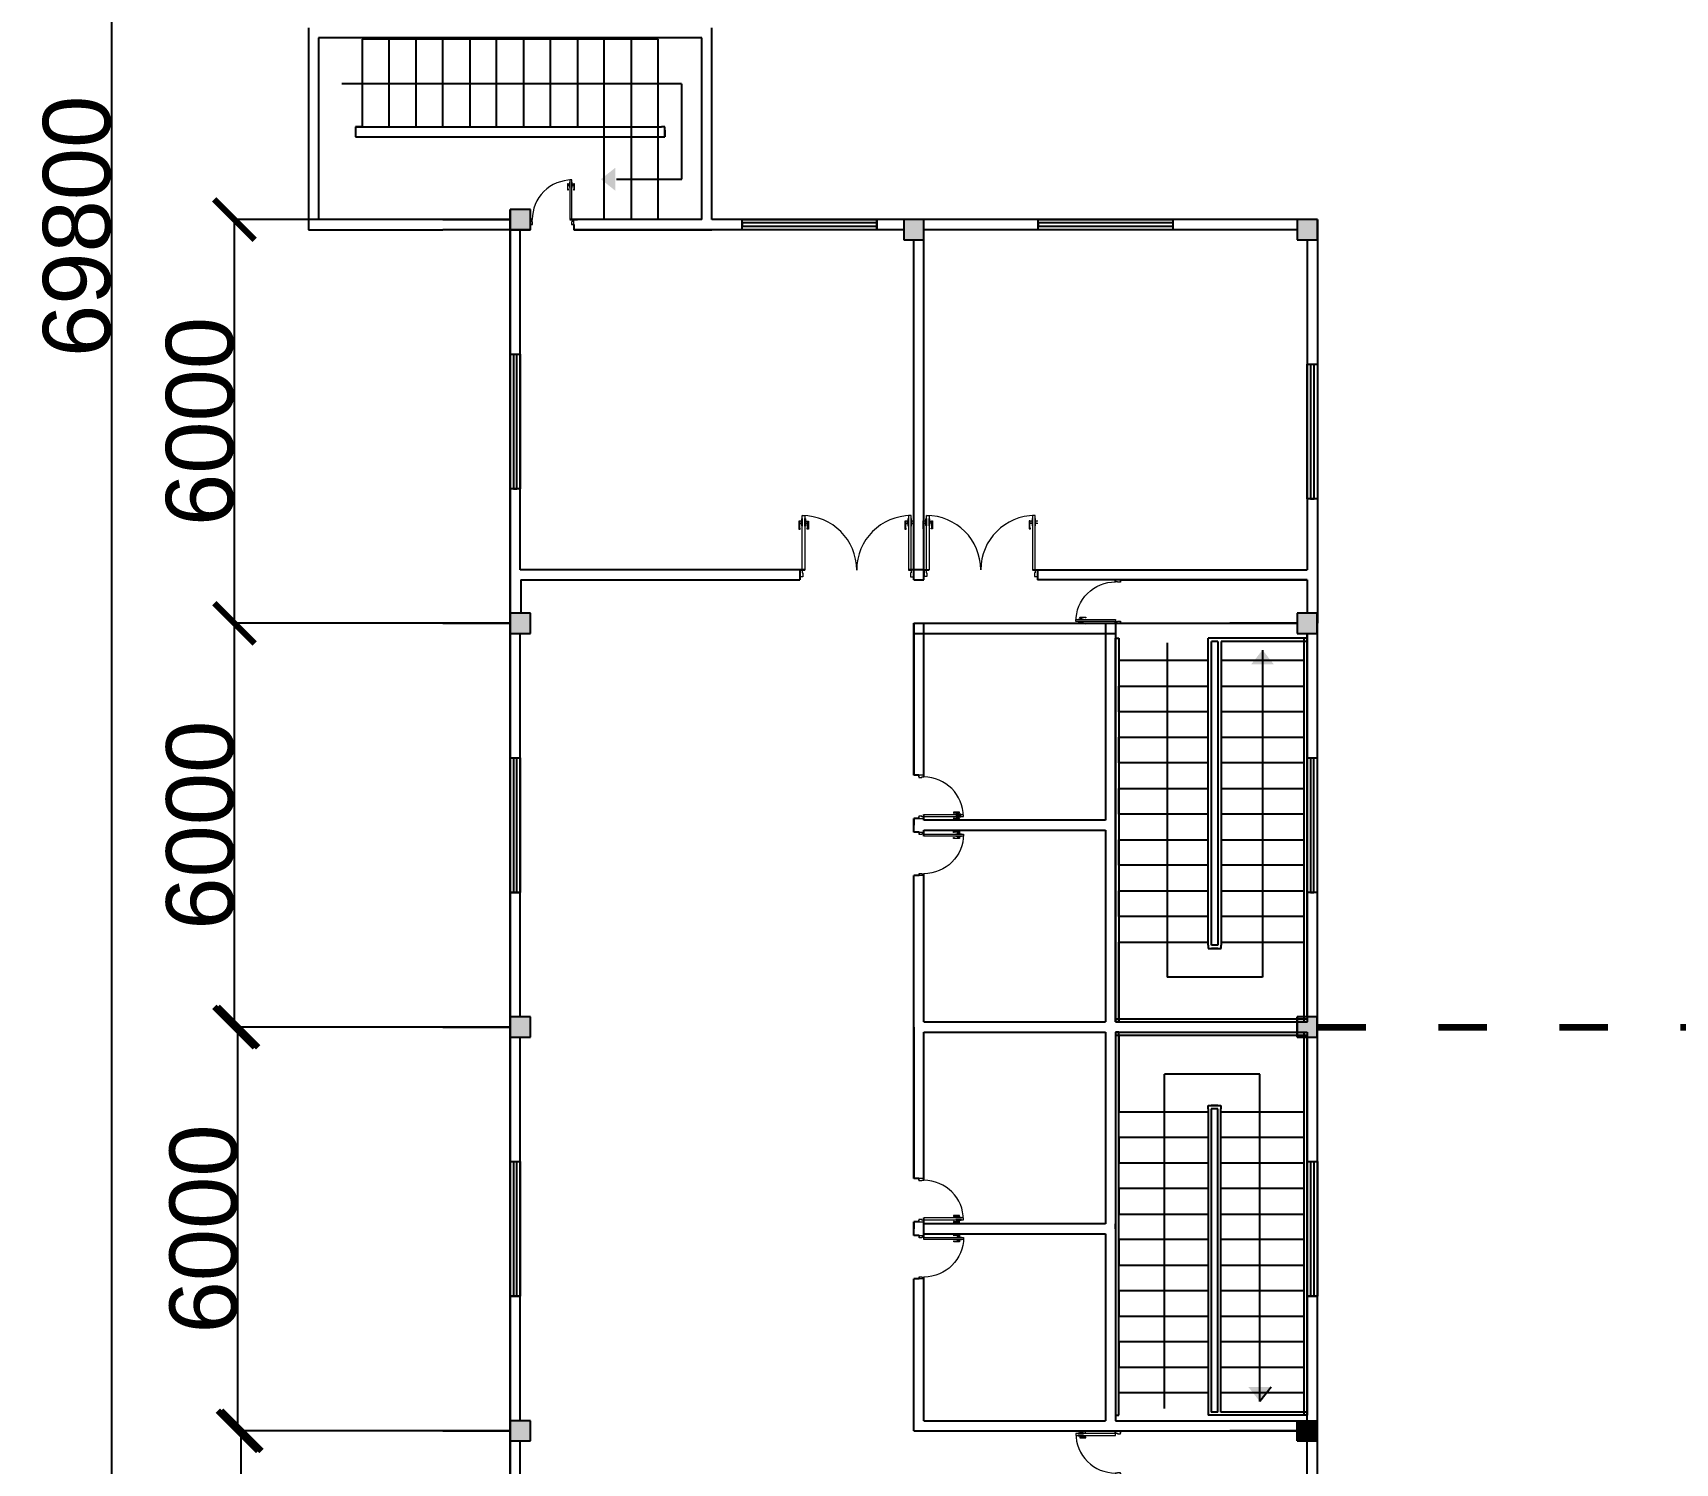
# Model space of a CAD drawing. Header units: millimetres. Extents: x 3339 to 2017737, y 4955 to 2748989.
# Drawn here: x 987445 to 1011860, y 1679181 to 1700437 of the extents above; entities that cross this region are included whole.
import ezdxf

# ---------------------------------------------------------------- set-up
doc = ezdxf.new("R2010")
doc.units = ezdxf.units.MM
doc.header["$LTSCALE"] = 30
doc.linetypes.add('ACAD_ISO03W100', pattern=[30, 12, -18])
for name, color, linetype, lineweight in [('A-DETL-GENF', 92, 'Continuous', 13), ('A-DOOR', 31, 'Continuous', 13), ('T-WAL', 4, 'Continuous', 5)]:
    doc.layers.add(name, color=color, linetype=linetype, lineweight=lineweight)
doc.styles.get("Standard").update_dxf_attribs({"font": 'arial.ttf'})
doc.dimstyles.new('ISO-25', dxfattribs={"dimtxt": 1000, "dimasz": 600, "dimexe": 1.25, "dimexo": 0.625, "dimtad": 1, "dimtxsty": 'Standard', "dimblk": 'ARCHTICK', "dimcen": 2.5, "dimclrd": 4, "dimadec": 0, "dimazin": 0, "dimtfac": 1, "dimtmove": 0, "dimatfit": 3, "dimfxl": 1, "dimarcsym": 0})

# ---------------------------------------------------------------- blocks, each defined once
blk = doc.blocks.new('D4')
at = {"layer": 'A-DETL-GENF'}
for p, q in [((-1072, -29), (-1072, -112)), ((-1052, -29), (-1072, -29)), ((-1060, -41), (-1072, -30)), ((-1072, -112), (-1060, -112)), ((-1059, -112), (-1072, -112)), ((-1072, -112), (-1072, -150)), ((-1072, -150), (-1059, -150)), ((-1060, -112), (-1060, -41)), ((-1060, -41), (-1052, -41)), ((-1059, -150), (-1059, -112)), ((-1059, -115), (-1059, -147)), ((-1027, -115), (-1059, -115)), ((-1059, -147), (-1027, -147)), ((-1052, -41), (-1052, -29)), ((-1021, -74), (-1027, -80)), ((-1027, -80), (-1027, -182)), ((-1027, -147), (-1027, -115)), ((-1027, -182), (-1021, -188)), ((-1021, -188), (-1021, -74)), ((-974, -80), (-981, -74)), ((-981, -74), (-981, -188)), ((-981, -188), (-974, -182)), ((-974, -182), (-974, -80)), ((-943, -115), (-974, -115)), ((-974, -115), (-974, -147)), ((-974, -147), (-943, -147)), ((-930, -29), (-949, -29)), ((-949, -29), (-949, -41)), ((-949, -41), (-941, -41)), ((-943, -112), (-943, -150)), ((-930, -112), (-943, -112)), ((-943, -147), (-943, -115)), ((-943, -150), (-930, -150)), ((-941, -41), (-930, -30)), ((-941, -41), (-941, -112)), ((-941, -112), (-930, -112)), ((-930, -112), (-930, -29)), ((-930, -150), (-930, -112))]:
    blk.add_line(p, q, dxfattribs=at)
at = {"layer": 'A-DOOR', "lineweight": 18}
for p, q in [((-1059, 683), (-1024, 683)), ((-1014, 683), (-1059, 683)), ((-1059, 683), (-1059, 583)), ((-1014, 626), (-1014, 683)), ((-169, 683), (-214, 683)), ((-214, 683), (-214, 626)), ((-204, 683), (-169, 683)), ((-169, 583), (-169, 683)), ((-1059, 583), (-1024, 583)), ((-1024, 583), (-1024, 626)), ((-1024, 626), (-1014, 626)), ((-981, 583), (-1021, 583)), ((-1021, 583), (-1021, -231)), ((-981, -231), (-981, 583)), ((-214, 626), (-204, 626)), ((-204, 626), (-204, 583)), ((-204, 583), (-169, 583)), ((-1021, -231), (-981, -231))]:
    blk.add_line(p, q, dxfattribs=at)
at = {"layer": 'A-DOOR'}
blk.add_arc((-1021, 583), 814, 270, 0, dxfattribs=at)
blk = doc.blocks.new('_ArchTick')
at = {"color": 0, "linetype": 'ByBlock', "const_width": 0.15}
blk.add_lwpolyline([(-0.5, -0.5), (0.5, 0.5)], dxfattribs=at)
blk = doc.blocks.new('*D247')
at = {"color": 0, "lineweight": -2, "transparency": 16777216}
for p, q in [((994541, 1732462), (988611, 1732462)), ((994541, 1662662), (988611, 1662662))]:
    blk.add_line(p, q, dxfattribs=at)
at = {"color": 4, "lineweight": -2, "transparency": 16777216}
blk.add_line((988612, 1732462), (988612, 1662662), dxfattribs=at)
at = {"layer": 'Defpoints', "color": 0, "transparency": 16777216}
for p in [(994541, 1732462), (988612, 1662662), (994541, 1662662)]:
    blk.add_point(p, dxfattribs=at)
at = {"color": 4, "lineweight": -2, "transparency": 16777216, "xscale": 600, "yscale": 600, "zscale": 600}
for p, rotation in [((988612, 1732462), 90), ((988612, 1662662), 270)]:
    blk.add_blockref('_ArchTick', p, dxfattribs=dict(at, rotation=rotation))
at = {"color": 0, "transparency": 16777216, "insert": (988101, 1697562), "char_height": 1000, "attachment_point": 5, "rotation": 90}
blk.add_mtext('69800', dxfattribs=at)
blk = doc.blocks.new('*D275')
at = {"color": 0, "lineweight": -2, "transparency": 16777216}
for p, q in [((993541, 1697662), (990439, 1697662)), ((993541, 1691662), (990439, 1691662))]:
    blk.add_line(p, q, dxfattribs=at)
at = {"color": 4, "lineweight": -2, "transparency": 16777216}
blk.add_line((990441, 1691662), (990441, 1697662), dxfattribs=at)
at = {"layer": 'Defpoints', "color": 0, "transparency": 16777216}
for p in [(990441, 1697662), (993541, 1697662), (993541, 1691662)]:
    blk.add_point(p, dxfattribs=at)
at = {"color": 4, "lineweight": -2, "transparency": 16777216, "xscale": 600, "yscale": 600, "zscale": 600}
for p, rotation in [((990441, 1697662), 90), ((990441, 1691662), 270)]:
    blk.add_blockref('_ArchTick', p, dxfattribs=dict(at, rotation=rotation))
at = {"color": 0, "transparency": 16777216, "insert": (989929, 1694662), "char_height": 1000, "attachment_point": 5, "rotation": 90}
blk.add_mtext('6000', dxfattribs=at)
blk = doc.blocks.new('*D276')
at = {"color": 0, "lineweight": -2, "transparency": 16777216}
for p, q in [((993541, 1691662), (990443, 1691662)), ((993541, 1685662), (990443, 1685662))]:
    blk.add_line(p, q, dxfattribs=at)
at = {"color": 4, "lineweight": -2, "transparency": 16777216}
blk.add_line((990444, 1685662), (990444, 1691662), dxfattribs=at)
at = {"layer": 'Defpoints', "color": 0, "transparency": 16777216}
for p in [(990444, 1691662), (993541, 1691662), (993541, 1685662)]:
    blk.add_point(p, dxfattribs=at)
at = {"color": 4, "lineweight": -2, "transparency": 16777216, "xscale": 600, "yscale": 600, "zscale": 600}
for p, rotation in [((990444, 1691662), 90), ((990444, 1685662), 270)]:
    blk.add_blockref('_ArchTick', p, dxfattribs=dict(at, rotation=rotation))
at = {"color": 0, "transparency": 16777216, "insert": (989933, 1688662), "char_height": 1000, "attachment_point": 5, "rotation": 90}
blk.add_mtext('6000', dxfattribs=at)
blk = doc.blocks.new('*D277')
at = {"color": 0, "lineweight": -2, "transparency": 16777216}
for p, q in [((993541, 1685662), (990493, 1685662)), ((993541, 1679662), (990493, 1679662))]:
    blk.add_line(p, q, dxfattribs=at)
at = {"color": 4, "lineweight": -2, "transparency": 16777216}
blk.add_line((990494, 1679662), (990494, 1685662), dxfattribs=at)
at = {"layer": 'Defpoints', "color": 0, "transparency": 16777216}
for p in [(990494, 1685662), (993541, 1685662), (993541, 1679662)]:
    blk.add_point(p, dxfattribs=at)
at = {"color": 4, "lineweight": -2, "transparency": 16777216, "xscale": 600, "yscale": 600, "zscale": 600}
for p, rotation in [((990494, 1685662), 90), ((990494, 1679662), 270)]:
    blk.add_blockref('_ArchTick', p, dxfattribs=dict(at, rotation=rotation))
at = {"color": 0, "transparency": 16777216, "insert": (989983, 1682662), "char_height": 1000, "attachment_point": 5, "rotation": 90}
blk.add_mtext('6000', dxfattribs=at)
blk = doc.blocks.new('*D278')
at = {"color": 0, "lineweight": -2, "transparency": 16777216}
for p, q in [((990494, 1679662), (990546, 1679662)), ((991541, 1673662), (990543, 1673662))]:
    blk.add_line(p, q, dxfattribs=at)
at = {"color": 4, "lineweight": -2, "transparency": 16777216}
blk.add_line((990544, 1673662), (990544, 1679662), dxfattribs=at)
at = {"layer": 'Defpoints', "color": 0, "transparency": 16777216}
for p in [(990493, 1679662), (990544, 1679662), (991541, 1673662)]:
    blk.add_point(p, dxfattribs=at)
at = {"color": 4, "lineweight": -2, "transparency": 16777216, "xscale": 600, "yscale": 600, "zscale": 600}
for p, rotation in [((990544, 1679662), 90), ((990544, 1673662), 270)]:
    blk.add_blockref('_ArchTick', p, dxfattribs=dict(at, rotation=rotation))
at = {"color": 0, "transparency": 16777216, "insert": (990033, 1676662), "char_height": 1000, "attachment_point": 5, "rotation": 90}
blk.add_mtext('6000', dxfattribs=at)

msp = doc.modelspace()

# ---------------------------------------------------------------- hatches: boundary and pattern name
at = {"true_color": 0xcd2027}
h = msp.add_hatch(color=242, dxfattribs=at)
h.dxf.hatch_style = 1
h.paths.add_polyline_path([(995938.174, 1698262.153), (995889.603, 1698262.153), (996103.317, 1698432.153), (996103.317, 1698262.153)])
h.paths.add_polyline_path([(995889.603, 1698262.153), (995938.174, 1698262.153), (996103.317, 1698262.153), (996103.317, 1698092.153)])
at = {"true_color": 0xf8d731}
h = msp.add_hatch(color=40, dxfattribs=at)
h.dxf.hatch_style = 1
h.paths.add_polyline_path([(994841.166, 1697812.224), (994541.166, 1697812.224), (994541.166, 1697662.224), (994541.166, 1697512.224), (994841.166, 1697512.224)])
h.paths.add_polyline_path([(1000691.166, 1697662.224), (1000541.166, 1697662.224), (1000391.166, 1697662.224), (1000391.166, 1697512.224), (1000391.166, 1697362.224), (1000691.166, 1697362.224)])
h.paths.add_polyline_path([(1006541.166, 1697662.224), (1006391.166, 1697662.224), (1006241.166, 1697662.224), (1006241.166, 1697512.224), (1006241.166, 1697362.224), (1006541.166, 1697362.224)])
h = msp.add_hatch(color=40, dxfattribs=at)
h.dxf.hatch_style = 1
h.paths.add_polyline_path([(994841.166, 1691812.224), (994541.166, 1691812.224), (994541.166, 1691662.224), (994541.166, 1691512.224), (994841.166, 1691512.224)])
h.paths.add_polyline_path([(994841.166, 1685812.224), (994541.166, 1685812.224), (994541.166, 1685662.224), (994541.166, 1685512.224), (994841.166, 1685512.224)])
h.paths.add_polyline_path([(994841.166, 1679812.224), (994541.166, 1679812.224), (994541.166, 1679662.224), (994541.166, 1679512.224), (994841.166, 1679512.224)])
h.paths.add_polyline_path([(994840.392, 1673732.801), (994841.166, 1673812.224), (994541.166, 1673812.224), (994541.166, 1673662.224), (994541.166, 1673512.224), (994841.166, 1673512.224), (994841.166, 1673660.46), (994840.392, 1673660.46)])
h.paths.add_polyline_path([(1000691.166, 1673962.224), (1000391.166, 1673962.224), (1000391.166, 1673662.224), (1000691.166, 1673662.224)])
h.paths.add_polyline_path([(1006541.166, 1673962.224), (1006241.166, 1673962.224), (1006241.166, 1673662.224), (1006541.166, 1673662.224)])
h.paths.add_polyline_path([(1006538.957, 1685812.518), (1006238.957, 1685812.518), (1006238.957, 1685512.518), (1006538.957, 1685512.518)])
h.paths.add_polyline_path([(1006538.957, 1691812.518), (1006238.957, 1691812.518), (1006238.957, 1691662.518), (1006238.957, 1691512.518), (1006538.957, 1691512.518)])
h.paths.add_polyline_path([(994841.166, 1667812.224), (994541.166, 1667812.224), (994541.166, 1667662.224), (994541.166, 1667512.224), (994841.166, 1667512.224)])
at = {"true_color": 0xcd2027}
h = msp.add_hatch(color=242, dxfattribs=at)
h.dxf.hatch_style = 1
h.paths.add_polyline_path([(1005725.423, 1691216.384), (1005725.423, 1691264.955), (1005895.423, 1691051.241), (1005725.423, 1691051.241)])
h.paths.add_polyline_path([(1005725.423, 1691264.955), (1005725.423, 1691216.384), (1005725.423, 1691051.241), (1005555.423, 1691051.241)])
h = msp.add_hatch(color=242, dxfattribs=at)
h.dxf.hatch_style = 1
h.paths.add_polyline_path([(1005685.423, 1680146.575), (1005685.423, 1680098.004), (1005855.423, 1680311.718), (1005685.423, 1680311.718)])
h.paths.add_polyline_path([(1005685.423, 1680098.004), (1005685.423, 1680146.575), (1005685.423, 1680311.718), (1005515.423, 1680311.718)])
at = {"true_color": 0xf8d731}
h = msp.add_hatch(color=40, dxfattribs=at)
h.dxf.hatch_style = 1
h.paths.add_polyline_path([(1006538.957, 1679812.224), (1006238.957, 1679812.224), (1006238.957, 1679662.224), (1006238.957, 1679512.518), (1006538.957, 1679512.518)])

# ---------------------------------------------------------------- linework, layer by layer
for p, q in [((991541.166, 1700512.224), (991541.166, 1697512.224)), ((997391.166, 1700362.224), (991691.166, 1700362.224)), ((991691.166, 1700362.224), (991691.166, 1697662.224)), ((997391.166, 1697662.224), (997391.166, 1700362.224)), ((997541.166, 1697662.224), (997541.166, 1700512.224)), ((993541.166, 1697662.224), (991691.166, 1697662.224)), ((994541.166, 1697662.224), (993541.166, 1697662.224)), ((993541.166, 1697662.224), (994541.166, 1697662.224)), ((994541.166, 1697812.224), (994541.166, 1673512.224)), ((994541.166, 1697812.224), (994541.166, 1673512.224)), ((994541.166, 1697662.224), (994541.166, 1697812.224)), ((994841.166, 1697812.224), (994541.166, 1697812.224)), ((994541.166, 1691662.224), (994541.166, 1697662.224)), ((994541.166, 1691812.224), (994541.166, 1697662.224)), ((994541.166, 1697662.224), (994541.166, 1697512.224)), ((994541.166, 1697662.224), (994541.166, 1695662.224)), ((994841.166, 1697512.224), (994841.166, 1697812.224)), ((994841.166, 1697662.224), (994869.276, 1697662.224)), ((994869.276, 1697662.224), (994841.166, 1697662.224)), ((995429.192, 1697662.224), (995541.166, 1697662.224)), ((997391.166, 1697662.224), (995429.192, 1697662.224)), ((1006541.166, 1697662.224), (997541.166, 1697662.224)), ((999991.166, 1697512.224), (999991.166, 1697662.224)), ((1000391.166, 1697662.224), (1000391.166, 1697362.224)), ((1000691.166, 1697662.224), (1000391.166, 1697662.224)), ((1000391.166, 1697662.224), (1000391.166, 1697512.224)), ((1000691.166, 1697662.224), (1000541.166, 1697662.224)), ((1000691.166, 1697362.224), (1000691.166, 1697662.224)), ((1000691.166, 1697512.224), (1000691.166, 1697662.224)), ((1006241.166, 1697662.224), (1004391.166, 1697662.224)), ((1004391.166, 1697662.224), (1004391.166, 1697512.224)), ((1006241.166, 1697662.224), (1006241.166, 1697362.224)), ((1006541.166, 1697662.224), (1006241.166, 1697662.224)), ((1006241.166, 1697662.224), (1006241.166, 1697512.224)), ((1006541.166, 1697662.224), (1006391.166, 1697662.224)), ((1006541.166, 1697662.224), (1006541.166, 1691662.224)), ((1006541.166, 1697362.224), (1006541.166, 1697662.224)), ((1006541.166, 1697512.224), (1006541.166, 1697662.224)), ((991541.166, 1697512.224), (993541.166, 1697512.224)), ((994841.166, 1697512.224), (993541.166, 1697512.224)), ((994541.166, 1697512.224), (994841.166, 1697512.224)), ((994541.166, 1697512.224), (994841.166, 1697512.224)), ((994691.166, 1692456.597), (994691.166, 1697512.224)), ((995485.618, 1697589.883), (995485.618, 1697512.224)), ((1000391.166, 1697512.224), (995485.618, 1697512.224)), ((995485.618, 1697512.224), (997541.166, 1697512.224)), ((1000391.166, 1697512.224), (999991.166, 1697512.224)), ((1006241.166, 1697512.224), (1000691.166, 1697512.224)), ((1000691.166, 1692306.597), (1000691.166, 1697512.224)), ((1000391.166, 1697362.224), (1000691.166, 1697362.224)), ((1000541.166, 1692306.6), (1000541.166, 1697362.224)), ((1006241.166, 1697362.224), (1006541.166, 1697362.224)), ((1006391.166, 1697362.224), (1006391.166, 1692456.597)), ((1006391.166, 1697362.224), (1006391.166, 1695512.224)), ((994541.166, 1695662.224), (994691.166, 1695662.224)), ((994691.166, 1695662.224), (994691.166, 1693662.224)), ((1006391.166, 1695512.224), (1006541.166, 1695512.224)), ((994691.166, 1693662.224), (994541.166, 1693662.224)), ((998923.757, 1692456.597), (994691.166, 1692456.597)), ((994697.28, 1692306.722), (998846.298, 1692306.635)), ((994697.28, 1692306.722), (994697.28, 1691812.224)), ((998846.298, 1692454.528), (998846.298, 1692355.222)), ((998846.298, 1692355.222), (998846.298, 1692306.635)), ((998884.034, 1692456.09), (998923.757, 1692456.09)), ((999692.392, 1692456.597), (999692.387, 1692456.597)), ((999692.388, 1692456.09), (999692.391, 1692456.09)), ((1000691.166, 1692456.597), (1000461.022, 1692456.597)), ((1000461.022, 1692456.09), (1000500.745, 1692456.09)), ((1000538.481, 1692454.528), (1000538.481, 1692355.222)), ((1000541.166, 1692306.6), (1000691.166, 1692306.597)), ((1000690.734, 1692456.139), (1000690.734, 1692356.832)), ((1000691.166, 1692306.597), (1000691.166, 1692456.597)), ((1000691.166, 1692456.597), (1000768.193, 1692456.597)), ((1000728.47, 1692457.7), (1000768.193, 1692457.7)), ((1001536.824, 1692457.7), (1001536.827, 1692457.7)), ((1002305.458, 1692457.7), (1002345.181, 1692457.7)), ((1002305.458, 1692456.597), (1006391.166, 1692456.597)), ((1002382.917, 1692456.139), (1002382.917, 1692356.832)), ((1002382.917, 1692356.832), (1002382.917, 1692306.597)), ((1006391.166, 1692306.597), (1002382.917, 1692306.597)), ((1003541.166, 1692281.278), (1003541.166, 1692306.597)), ((1003613.076, 1692306.597), (1006391.166, 1692306.597)), ((1006391.166, 1692306.597), (1006391.166, 1691812.518)), ((1006391.166, 1692306.597), (1006391.166, 1691812.518)), ((994841.166, 1691812.224), (994541.166, 1691812.224)), ((994841.166, 1691512.224), (994841.166, 1691812.224)), ((1006538.957, 1691812.518), (1006238.957, 1691812.518)), ((1006238.957, 1691812.518), (1006238.957, 1691662.518)), ((1006538.957, 1691512.518), (1006538.957, 1691812.518)), ((994541.166, 1691662.224), (993541.166, 1691662.224)), ((993541.166, 1691662.224), (994541.166, 1691662.224)), ((994541.166, 1685662.224), (994541.166, 1691662.224)), ((994541.166, 1685512.224), (994541.166, 1691662.224)), ((994541.166, 1691662.224), (994541.166, 1691512.224)), ((1000541.166, 1691662.224), (1006238.957, 1691662.224)), ((1000541.166, 1689405.942), (1000541.166, 1691662.224)), ((1000541.166, 1691662.224), (1003541.166, 1691662.224)), ((1000541.166, 1691662.224), (1000541.166, 1689405.942)), ((1000691.166, 1689378.451), (1000691.166, 1691662.224)), ((1003391.166, 1691662.224), (1003391.166, 1688737.224)), ((1003541.166, 1691662.224), (1003541.166, 1691688.085)), ((1003541.166, 1691662.224), (1003541.166, 1685737.224)), ((1006238.957, 1691662.518), (1005238.957, 1691662.518)), ((1005238.957, 1691662.518), (1006238.957, 1691662.518)), ((1006238.957, 1691662.518), (1006238.957, 1691512.518)), ((1006538.957, 1691662.518), (1006541.166, 1691662.518)), ((1006541.166, 1691662.518), (1006538.957, 1691662.518)), ((1006538.957, 1691662.224), (1006541.166, 1691662.224)), ((1006541.166, 1673662.224), (1006541.166, 1691662.224)), ((994541.166, 1691512.224), (994841.166, 1691512.224)), ((994691.166, 1685812.224), (994691.166, 1691512.224)), ((1000541.166, 1691512.224), (1003541.166, 1691512.224)), ((1006238.957, 1691512.518), (1006538.957, 1691512.518)), ((1006388.957, 1685812.518), (1006388.957, 1691512.518)), ((1006388.957, 1691512.518), (1006388.957, 1689662.518)), ((1006391.166, 1685812.518), (1006391.166, 1691512.518)), ((1006388.957, 1689662.518), (1006538.957, 1689662.518)), ((1000617.309, 1689405.942), (1000541.166, 1689405.942)), ((1000541.166, 1688556.63), (1000541.166, 1688762.111)), ((1000541.166, 1688762.111), (1000541.166, 1688662.224)), ((1000617.309, 1688762.111), (1000541.166, 1688762.111)), ((1000691.166, 1688737.224), (1000691.166, 1688818.537)), ((1003391.166, 1688737.224), (1000691.166, 1688737.224)), ((1000618.825, 1688556.63), (1000541.166, 1688556.63)), ((1000691.166, 1688500.205), (1000691.166, 1688587.224)), ((1000691.166, 1688587.224), (1003391.166, 1688587.224)), ((1003391.166, 1688587.224), (1003391.166, 1685737.224)), ((1000541.166, 1683412.221), (1000541.166, 1687912.799)), ((1000618.825, 1687912.799), (1000541.166, 1687912.799)), ((1000691.166, 1685737.224), (1000691.166, 1687940.289)), ((994541.166, 1685662.224), (994541.166, 1687662.224)), ((994541.166, 1687662.224), (994691.166, 1687662.224)), ((994541.166, 1685662.224), (993541.166, 1685662.224)), ((993541.166, 1685662.224), (994541.166, 1685662.224)), ((994841.166, 1685812.224), (994541.166, 1685812.224)), ((994541.166, 1685812.224), (994541.166, 1685512.224)), ((994541.166, 1679662.224), (994541.166, 1685662.224)), ((994541.166, 1679512.224), (994541.166, 1685662.224)), ((994541.166, 1685662.224), (994541.166, 1685512.224)), ((994841.166, 1685512.224), (994841.166, 1685812.224)), ((1000541.166, 1685662.224), (1000541.166, 1683412.221)), ((1000691.166, 1685737.224), (1003391.166, 1685737.224)), ((1003541.166, 1685737.224), (1006238.957, 1685737.224)), ((1006238.957, 1685662.518), (1006238.957, 1685812.518)), ((1006538.957, 1685812.518), (1006238.957, 1685812.518)), ((1006238.957, 1685812.518), (1006238.957, 1685512.518)), ((1006238.957, 1685512.518), (1006238.957, 1685812.518)), ((1006238.957, 1685662.518), (1006238.957, 1685512.518)), ((1006538.957, 1685512.518), (1006538.957, 1685812.518)), ((1006538.957, 1685662.518), (1006541.166, 1685662.518)), ((1006541.166, 1685662.518), (1006538.957, 1685662.518)), ((1006538.957, 1685662.224), (1006541.166, 1685662.224)), ((994541.166, 1685512.224), (994841.166, 1685512.224)), ((994691.166, 1679812.224), (994691.166, 1685512.224)), ((1000691.166, 1685587.224), (1003391.166, 1685587.224)), ((1000691.166, 1683384.731), (1000691.166, 1685587.224)), ((1003391.166, 1685587.224), (1003391.166, 1682737.224)), ((1003541.166, 1685587.224), (1006238.957, 1685587.224)), ((1003541.166, 1685587.224), (1003541.166, 1679812.224)), ((1006238.957, 1685512.518), (1006538.957, 1685512.518)), ((1006388.957, 1679812.224), (1006388.957, 1685512.518)), ((1006391.166, 1679812.224), (1006391.166, 1685512.518)), ((1000618.6, 1683412.221), (1000541.166, 1683412.221)), ((1000541.166, 1682562.909), (1000541.166, 1682768.389)), ((1000541.166, 1682768.389), (1000541.166, 1682662.224)), ((1000618.6, 1682768.389), (1000541.166, 1682768.389)), ((1000691.166, 1682537.589), (1000691.166, 1682824.815)), ((1003391.166, 1682737.224), (1000691.166, 1682737.224)), ((1003541.166, 1682662.224), (1003541.166, 1682737.224)), ((1000620.116, 1682562.909), (1000541.166, 1682562.909)), ((1000686.812, 1682662.224), (1000691.166, 1682662.224)), ((1000691.166, 1682587.476), (1003391.166, 1682587.476)), ((1003391.166, 1682587.476), (1003391.166, 1679812.224)), ((1000541.166, 1679662.224), (1000541.166, 1681919.077)), ((1000620.116, 1681919.077), (1000541.166, 1681919.077)), ((1000691.166, 1679812.224), (1000691.166, 1681944.397)), ((994541.166, 1679662.224), (994541.166, 1681662.224)), ((994541.166, 1681662.224), (994691.166, 1681662.224)), ((1006391.166, 1679812.518), (1006391.166, 1681662.518)), ((1006391.166, 1681662.518), (1006541.166, 1681662.518)), ((994841.166, 1679812.224), (994541.166, 1679812.224)), ((994541.166, 1679812.224), (994541.166, 1679512.224)), ((994841.166, 1679512.224), (994841.166, 1679812.224)), ((1000691.166, 1679812.224), (1003391.166, 1679812.224)), ((1003541.166, 1679812.224), (1006541.166, 1679812.224)), ((1006238.957, 1679812.224), (1006238.957, 1679812.518)), ((1006238.957, 1679812.518), (1006238.957, 1679812.224)), ((1006238.957, 1679812.224), (1006238.957, 1679812.518)), ((1006238.957, 1679662.224), (1006238.957, 1679812.224)), ((1006391.166, 1679812.518), (1006388.957, 1679812.518)), ((1006538.957, 1679512.518), (1006538.957, 1679812.518)), ((994541.166, 1679662.224), (993541.166, 1679662.224)), ((993541.166, 1679662.224), (994541.166, 1679662.224)), ((994541.166, 1673662.224), (994541.166, 1679662.224)), ((994541.166, 1673512.224), (994541.166, 1679662.224)), ((994541.166, 1679662.224), (994541.166, 1679512.224)), ((1000541.166, 1679662.224), (1006238.957, 1679662.224)), ((1003541.166, 1679625.137), (1003541.166, 1679662.224)), ((1006238.957, 1679662.518), (1005238.957, 1679662.518)), ((1005238.957, 1679662.518), (1006238.957, 1679662.518)), ((1006238.957, 1679662.518), (1006238.957, 1679512.518)), ((1006238.957, 1679662.518), (1006238.957, 1679512.518)), ((1006238.957, 1679512.518), (1006238.957, 1679662.518)), ((1006538.957, 1679662.518), (1006541.166, 1679662.518)), ((1006541.166, 1679662.518), (1006538.957, 1679662.518)), ((1006538.957, 1679662.224), (1006541.166, 1679662.224)), ((994541.166, 1679512.224), (994841.166, 1679512.224)), ((994691.166, 1673812.224), (994691.166, 1679512.224)), ((1006238.957, 1679512.518), (1006538.957, 1679512.518)), ((1006391.166, 1673962.224), (1006391.166, 1679512.518)), ((1006538.957, 1679512.518), (1006538.957, 1677662.518))]:
    msp.add_line(p, q)
at = {"color": 242, "true_color": 0xcd2027}
for p, q in [((996739.603, 1700342.153), (992339.603, 1700342.153)), ((992739.603, 1700342.153), (992339.603, 1700342.153)), ((992339.603, 1700342.153), (992339.603, 1699042.153)), ((992739.603, 1699042.153), (992739.603, 1700342.153)), ((993539.603, 1700342.153), (993139.603, 1700342.153)), ((993139.603, 1700342.153), (993139.603, 1699042.153)), ((993539.603, 1699042.153), (993539.603, 1700342.153)), ((994339.603, 1700342.153), (993939.603, 1700342.153)), ((993939.603, 1700342.153), (993939.603, 1699042.153)), ((994339.603, 1699042.153), (994339.603, 1700342.153)), ((995139.603, 1700342.153), (994739.603, 1700342.153)), ((994739.603, 1700342.153), (994739.603, 1699042.153)), ((995139.603, 1699042.153), (995139.603, 1700342.153)), ((995939.603, 1700342.153), (995539.603, 1700342.153)), ((995539.603, 1700342.153), (995539.603, 1699042.153)), ((995939.603, 1697662.153), (995939.603, 1700342.153)), ((996739.603, 1700342.153), (996339.603, 1700342.153)), ((996339.603, 1700342.153), (996339.603, 1697662.153)), ((996739.603, 1697662.153), (996739.603, 1700342.153)), ((992039.603, 1699682.153), (997088.656, 1699682.153)), ((997089.603, 1699677.973), (997089.603, 1698262.153)), ((992239.603, 1699042.153), (996789.603, 1699042.153)), ((992339.603, 1699042.153), (992239.603, 1699042.153)), ((992239.603, 1699042.153), (992239.603, 1698892.153)), ((992239.603, 1699042.153), (992239.603, 1698892.153)), ((992239.603, 1698892.153), (996839.603, 1698892.153)), ((996839.603, 1699042.153), (996789.603, 1699042.153)), ((996839.603, 1698992.153), (996839.603, 1699042.153)), ((996839.603, 1698992.153), (996839.603, 1698892.153)), ((996839.603, 1698892.153), (996839.603, 1698992.153)), ((996119.603, 1698262.153), (997091.866, 1698262.153)), ((1003541.166, 1685737.224), (1003541.166, 1691441.353)), ((1003541.166, 1691441.353), (1003588.7, 1691441.353)), ((1003541.166, 1685737.224), (1003541.166, 1691441.353)), ((1003588.7, 1691441.353), (1003588.7, 1685737.224)), ((1004309.603, 1691370.805), (1004309.603, 1686481.752)), ((1006393.23, 1691441.353), (1004919.664, 1691441.353)), ((1004919.664, 1686878.05), (1004919.664, 1691441.353)), ((1005062.267, 1691393.818), (1004967.198, 1691393.818)), ((1004967.198, 1686878.05), (1004967.198, 1691393.818)), ((1005062.267, 1691393.818), (1005062.267, 1686878.05)), ((1006393.23, 1691393.818), (1005109.801, 1691393.818)), ((1005109.801, 1691393.818), (1005109.801, 1686878.05)), ((1006345.696, 1685737.224), (1006345.696, 1691441.353)), ((1006393.23, 1685737.224), (1006393.23, 1691441.353)), ((1004919.664, 1691108.612), (1003588.7, 1691108.612)), ((1006345.696, 1691108.612), (1005109.801, 1691108.612)), ((1005725.423, 1691264.955), (1005725.423, 1686402.153)), ((1006345.696, 1690728.337), (1006345.696, 1691108.612)), ((1003588.7, 1690348.061), (1003588.7, 1690728.337)), ((1003588.7, 1690728.337), (1004919.664, 1690728.337)), ((1005109.801, 1690728.337), (1006345.696, 1690728.337)), ((1004919.664, 1690348.061), (1003588.7, 1690348.061)), ((1006345.696, 1690348.061), (1005109.801, 1690348.061)), ((1006345.696, 1689967.786), (1006345.696, 1690348.061)), ((1003588.7, 1689587.511), (1003588.7, 1689967.786)), ((1003588.7, 1689967.786), (1004919.664, 1689967.786)), ((1005109.801, 1689967.786), (1006345.696, 1689967.786)), ((1004919.664, 1689587.511), (1003588.7, 1689587.511)), ((1006345.696, 1689587.511), (1005109.801, 1689587.511)), ((1006345.696, 1689207.235), (1006345.696, 1689587.511)), ((1003588.7, 1688826.96), (1003588.7, 1689207.235)), ((1003588.7, 1689207.235), (1004919.664, 1689207.235)), ((1005109.801, 1689207.235), (1006345.696, 1689207.235)), ((1004919.664, 1688826.96), (1003588.7, 1688826.96)), ((1006345.696, 1688826.96), (1005109.801, 1688826.96)), ((1006345.696, 1688446.685), (1006345.696, 1688826.96)), ((1003588.7, 1688066.41), (1003588.7, 1688446.685)), ((1003588.7, 1688446.685), (1004919.664, 1688446.685)), ((1005109.801, 1688446.685), (1006345.696, 1688446.685)), ((1004919.664, 1688066.41), (1003588.7, 1688066.41)), ((1006345.696, 1688066.41), (1005109.801, 1688066.41)), ((1006345.696, 1687686.134), (1006345.696, 1688066.41)), ((1003588.7, 1687305.859), (1003588.7, 1687686.134)), ((1003588.7, 1687686.134), (1004919.664, 1687686.134)), ((1005109.801, 1687686.134), (1006345.696, 1687686.134)), ((1004919.664, 1687305.859), (1003588.7, 1687305.859)), ((1006345.696, 1687305.859), (1005109.801, 1687305.859)), ((1006345.696, 1686925.584), (1006345.696, 1687305.859)), ((1003588.7, 1685784.758), (1003588.7, 1686925.584)), ((1003588.7, 1686925.584), (1004919.664, 1686925.584)), ((1005109.801, 1686925.584), (1006345.696, 1686925.584)), ((1004919.664, 1686878.05), (1004919.664, 1686830.515)), ((1004919.664, 1686830.515), (1004967.198, 1686830.515)), ((1005062.267, 1686878.05), (1004967.198, 1686878.05)), ((1005062.267, 1686830.515), (1004967.198, 1686830.515)), ((1004967.198, 1686830.515), (1005062.267, 1686830.515)), ((1005062.267, 1686830.515), (1005109.801, 1686830.515)), ((1005109.801, 1686830.515), (1005109.801, 1686878.05)), ((1004309.603, 1686481.752), (1004309.603, 1686402.153)), ((1005725.423, 1686402.153), (1004309.603, 1686402.153)), ((1003541.166, 1685784.758), (1006393.23, 1685784.758)), ((1003588.7, 1685737.224), (1003541.166, 1685737.224)), ((1003541.166, 1685737.224), (1006393.23, 1685737.224)), ((1003541.166, 1685587.224), (1003541.166, 1679893.367)), ((1003588.615, 1685587.224), (1003541.166, 1685587.224)), ((1003541.166, 1685587.224), (1003541.166, 1679893.367)), ((1003541.166, 1685587.224), (1006388.094, 1685587.224)), ((1003541.166, 1685539.775), (1006388.094, 1685539.775)), ((1003588.615, 1679893.367), (1003588.615, 1685587.224)), ((1003588.615, 1685539.775), (1003588.615, 1684401.004)), ((1006340.645, 1685587.224), (1006340.645, 1679893.367)), ((1006388.094, 1685587.224), (1006388.094, 1679893.367)), ((1005685.423, 1684960.805), (1004269.603, 1684960.805)), ((1004269.603, 1684881.207), (1004269.603, 1684960.805)), ((1005685.423, 1680098.004), (1005685.423, 1684960.805)), ((1004269.603, 1679992.153), (1004269.603, 1684881.207)), ((1004917.181, 1684448.453), (1004917.181, 1684495.901)), ((1004917.181, 1684495.901), (1004964.63, 1684495.901)), ((1004917.181, 1684448.453), (1004917.181, 1679893.367)), ((1005059.527, 1684495.901), (1004964.63, 1684495.901)), ((1004964.63, 1684495.901), (1005059.527, 1684495.901)), ((1005059.527, 1684448.453), (1004964.63, 1684448.453)), ((1004964.63, 1684448.453), (1004964.63, 1679940.816)), ((1005059.527, 1684495.901), (1005106.976, 1684495.901)), ((1005059.527, 1679940.816), (1005059.527, 1684448.453)), ((1005106.976, 1684495.901), (1005106.976, 1684448.453)), ((1005106.976, 1679940.816), (1005106.976, 1684448.453)), ((1003588.615, 1684401.004), (1004917.181, 1684401.004)), ((1005106.976, 1684401.004), (1006340.645, 1684401.004)), ((1006340.645, 1684401.004), (1006340.645, 1684021.413)), ((1004917.181, 1684021.413), (1003588.615, 1684021.413)), ((1003588.615, 1684021.413), (1003588.615, 1683641.823)), ((1006340.645, 1684021.413), (1005106.976, 1684021.413)), ((1003588.615, 1683641.823), (1004917.181, 1683641.823)), ((1005106.976, 1683641.823), (1006340.645, 1683641.823)), ((1006340.645, 1683641.823), (1006340.645, 1683262.232)), ((1004917.181, 1683262.232), (1003588.615, 1683262.232)), ((1003588.615, 1683262.232), (1003588.615, 1682882.642)), ((1006340.645, 1683262.232), (1005106.976, 1683262.232)), ((1003588.615, 1682882.642), (1004917.181, 1682882.642)), ((1005106.976, 1682882.642), (1006340.645, 1682882.642)), ((1006340.645, 1682882.642), (1006340.645, 1682503.052)), ((1004917.181, 1682503.052), (1003588.615, 1682503.052)), ((1003588.615, 1682503.052), (1003588.615, 1682123.461)), ((1006340.645, 1682503.052), (1005106.976, 1682503.052)), ((1003588.615, 1682123.461), (1004917.181, 1682123.461)), ((1005106.976, 1682123.461), (1006340.645, 1682123.461)), ((1006340.645, 1682123.461), (1006340.645, 1681743.871)), ((1004917.181, 1681743.871), (1003588.615, 1681743.871)), ((1003588.615, 1681743.871), (1003588.615, 1681364.28)), ((1006340.645, 1681743.871), (1005106.976, 1681743.871)), ((1003588.615, 1681364.28), (1004917.181, 1681364.28)), ((1005106.976, 1681364.28), (1006340.645, 1681364.28)), ((1006340.645, 1681364.28), (1006340.645, 1680984.69)), ((1004917.181, 1680984.69), (1003588.615, 1680984.69)), ((1003588.615, 1680984.69), (1003588.615, 1680605.099)), ((1006340.645, 1680984.69), (1005106.976, 1680984.69)), ((1003588.615, 1680605.099), (1004917.181, 1680605.099)), ((1005106.976, 1680605.099), (1006340.645, 1680605.099)), ((1006340.645, 1680605.099), (1006340.645, 1680225.509)), ((1005855.423, 1680311.718), (1005685.423, 1680098.004)), ((1004917.181, 1680225.509), (1003588.615, 1680225.509)), ((1006340.645, 1680225.509), (1005106.976, 1680225.509)), ((1003541.166, 1679893.367), (1003588.615, 1679893.367)), ((1006388.094, 1679893.367), (1004917.181, 1679893.367)), ((1005059.527, 1679940.816), (1004964.63, 1679940.816)), ((1006388.094, 1679940.816), (1005106.976, 1679940.816))]:
    msp.add_line(p, q, dxfattribs=at)
at = {"color": 9, "true_color": 0xafd9aa}
for p, q in [((997991.166, 1697512.224), (997991.166, 1697662.224)), ((997991.166, 1697662.224), (999991.166, 1697662.224)), ((999991.166, 1697662.224), (999991.166, 1697512.224)), ((999991.166, 1697662.224), (999991.166, 1697612.224)), ((1002391.166, 1697512.224), (1002391.166, 1697662.224)), ((1002391.166, 1697662.224), (1004391.166, 1697662.224)), ((1004391.166, 1697662.224), (1004391.166, 1697512.224)), ((1004391.166, 1697662.224), (1004391.166, 1697612.224)), ((999991.166, 1697612.224), (997991.166, 1697612.224)), ((997991.166, 1697612.224), (997991.166, 1697562.224)), ((997991.166, 1697562.224), (999991.166, 1697562.224)), ((998991.166, 1697512.224), (997991.166, 1697512.224)), ((999991.166, 1697512.224), (998991.166, 1697512.224)), ((1004391.166, 1697612.224), (1002391.166, 1697612.224)), ((1002391.166, 1697612.224), (1002391.166, 1697562.224)), ((1002391.166, 1697562.224), (1004391.166, 1697562.224)), ((1003391.166, 1697512.224), (1002391.166, 1697512.224)), ((1004391.166, 1697512.224), (1003391.166, 1697512.224)), ((994541.166, 1695662.224), (994691.166, 1695662.224)), ((994541.166, 1693662.224), (994541.166, 1695662.224)), ((994541.166, 1695662.224), (994591.166, 1695662.224)), ((994591.166, 1695662.224), (994591.166, 1693662.224)), ((994641.166, 1693662.224), (994641.166, 1695662.224)), ((994691.166, 1695662.224), (994691.166, 1694662.224)), ((1006391.166, 1695512.224), (1006541.166, 1695512.224)), ((1006391.166, 1693512.224), (1006391.166, 1695512.224)), ((1006391.166, 1695512.224), (1006441.166, 1695512.224)), ((1006441.166, 1695512.224), (1006441.166, 1693512.224)), ((1006491.166, 1693512.224), (1006491.166, 1695512.224)), ((1006541.166, 1695512.224), (1006541.166, 1694512.224)), ((994691.166, 1694662.224), (994691.166, 1693662.224)), ((1006541.166, 1694512.224), (1006541.166, 1693512.224)), ((994691.166, 1693662.224), (994541.166, 1693662.224)), ((994591.166, 1693662.224), (994641.166, 1693662.224)), ((1006541.166, 1693512.224), (1006391.166, 1693512.224)), ((1006441.166, 1693512.224), (1006491.166, 1693512.224)), ((994541.166, 1689662.224), (994691.166, 1689662.224)), ((994541.166, 1687662.224), (994541.166, 1689662.224)), ((994541.166, 1689662.224), (994591.166, 1689662.224)), ((994591.166, 1689662.224), (994591.166, 1687662.224)), ((994641.166, 1687662.224), (994641.166, 1689662.224)), ((994691.166, 1689662.224), (994691.166, 1688662.224)), ((1006388.957, 1689662.518), (1006538.957, 1689662.518)), ((1006388.957, 1687662.518), (1006388.957, 1689662.518)), ((1006388.957, 1689662.518), (1006438.957, 1689662.518)), ((1006438.957, 1689662.518), (1006438.957, 1687662.518)), ((1006488.957, 1687662.518), (1006488.957, 1689662.518)), ((1006538.957, 1689662.518), (1006538.957, 1688662.518)), ((994691.166, 1688662.224), (994691.166, 1687662.224)), ((1006538.957, 1688662.518), (1006538.957, 1687662.518)), ((994691.166, 1687662.224), (994541.166, 1687662.224)), ((994591.166, 1687662.224), (994641.166, 1687662.224)), ((1006538.957, 1687662.518), (1006388.957, 1687662.518)), ((1006438.957, 1687662.518), (1006488.957, 1687662.518)), ((994541.166, 1683662.224), (994691.166, 1683662.224)), ((994541.166, 1681662.224), (994541.166, 1683662.224)), ((994541.166, 1683662.224), (994591.166, 1683662.224)), ((994591.166, 1683662.224), (994591.166, 1681662.224)), ((994641.166, 1681662.224), (994641.166, 1683662.224)), ((994691.166, 1683662.224), (994691.166, 1682662.224)), ((1006391.166, 1683662.518), (1006541.166, 1683662.518)), ((1006391.166, 1681662.518), (1006391.166, 1683662.518)), ((1006391.166, 1683662.518), (1006441.166, 1683662.518)), ((1006441.166, 1683662.518), (1006441.166, 1681662.518)), ((1006491.166, 1681662.518), (1006491.166, 1683662.518)), ((1006541.166, 1683662.518), (1006541.166, 1682662.518)), ((994691.166, 1682662.224), (994691.166, 1681662.224)), ((1006541.166, 1682662.518), (1006541.166, 1681662.518)), ((994691.166, 1681662.224), (994541.166, 1681662.224)), ((994591.166, 1681662.224), (994641.166, 1681662.224)), ((1006541.166, 1681662.518), (1006391.166, 1681662.518)), ((1006441.166, 1681662.518), (1006491.166, 1681662.518))]:
    msp.add_line(p, q, dxfattribs=at)
at = {"linetype": 'ACAD_ISO03W100', "lineweight": 200, "ltscale": 2}
msp.add_line((1006541.166, 1685662.518), (1012391.166, 1685662.464), dxfattribs=at)
at = {"layer": 'A-DETL-GENF'}
for p, q in [((998846.198, 1693182.495), (998833.586, 1693182.495)), ((998833.586, 1693182.495), (998833.586, 1693144.659)), ((998844.954, 1693144.659), (998833.586, 1693144.659)), ((998833.586, 1693144.659), (998833.586, 1693062.824)), ((998833.586, 1693144.659), (998846.198, 1693144.659)), ((998844.954, 1693074.596), (998833.586, 1693063.228)), ((998833.586, 1693062.824), (998852.614, 1693062.824)), ((998844.954, 1693074.596), (998844.954, 1693144.659)), ((998852.614, 1693074.596), (998844.954, 1693074.596)), ((998846.198, 1693144.659), (998846.198, 1693182.495)), ((998877.728, 1693179.342), (998846.198, 1693179.342)), ((998846.198, 1693179.342), (998846.198, 1693147.812)), ((998846.198, 1693147.812), (998877.728, 1693147.812)), ((998852.614, 1693062.824), (998852.614, 1693074.596)), ((998877.728, 1693214.025), (998884.034, 1693220.331)), ((998877.728, 1693113.13), (998877.728, 1693214.025)), ((998877.728, 1693179.342), (998877.728, 1693147.812)), ((998884.034, 1693106.824), (998877.728, 1693113.13)), ((998884.034, 1693220.331), (998884.034, 1693106.824)), ((998923.757, 1693220.331), (998930.063, 1693214.025)), ((998923.757, 1693106.824), (998923.757, 1693220.331)), ((998930.063, 1693113.13), (998923.757, 1693106.824)), ((998930.063, 1693214.025), (998930.063, 1693113.13)), ((998930.063, 1693147.812), (998930.063, 1693179.342)), ((998930.063, 1693179.342), (998961.593, 1693179.342)), ((998961.593, 1693147.812), (998930.063, 1693147.812)), ((998955.176, 1693062.824), (998955.176, 1693074.596)), ((998955.176, 1693074.596), (998962.837, 1693074.596)), ((998974.204, 1693062.824), (998955.176, 1693062.824)), ((998961.593, 1693144.659), (998961.593, 1693182.495)), ((998961.593, 1693182.495), (998974.204, 1693182.495)), ((998961.593, 1693179.342), (998961.593, 1693147.812)), ((998974.204, 1693144.659), (998961.593, 1693144.659)), ((998962.837, 1693074.596), (998962.837, 1693144.659)), ((998962.837, 1693144.659), (998974.204, 1693144.659)), ((998962.837, 1693074.596), (998974.204, 1693063.228)), ((998974.204, 1693182.495), (998974.204, 1693144.659)), ((998974.204, 1693144.659), (998974.204, 1693062.824)), ((1000423.186, 1693182.495), (1000410.574, 1693182.495)), ((1000410.574, 1693182.495), (1000410.574, 1693144.659)), ((1000421.942, 1693144.659), (1000410.574, 1693144.659)), ((1000410.574, 1693144.659), (1000410.574, 1693062.824)), ((1000410.574, 1693144.659), (1000423.186, 1693144.659)), ((1000421.942, 1693074.596), (1000410.574, 1693063.228)), ((1000410.574, 1693062.824), (1000429.603, 1693062.824)), ((1000421.942, 1693074.596), (1000421.942, 1693144.659)), ((1000429.603, 1693074.596), (1000421.942, 1693074.596)), ((1000423.186, 1693144.659), (1000423.186, 1693182.495)), ((1000454.716, 1693179.342), (1000423.186, 1693179.342)), ((1000423.186, 1693179.342), (1000423.186, 1693147.812)), ((1000423.186, 1693147.812), (1000454.716, 1693147.812)), ((1000429.603, 1693062.824), (1000429.603, 1693074.596)), ((1000461.022, 1693220.331), (1000454.716, 1693214.025)), ((1000454.716, 1693214.025), (1000454.716, 1693113.13)), ((1000454.716, 1693147.812), (1000454.716, 1693179.342)), ((1000454.716, 1693113.13), (1000461.022, 1693106.824)), ((1000461.022, 1693106.824), (1000461.022, 1693220.331)), ((1000500.745, 1693220.331), (1000500.745, 1693106.824)), ((1000507.051, 1693214.025), (1000500.745, 1693220.331)), ((1000500.745, 1693106.824), (1000507.051, 1693113.13)), ((1000507.051, 1693113.13), (1000507.051, 1693214.025)), ((1000538.581, 1693179.342), (1000507.051, 1693179.342)), ((1000507.051, 1693179.342), (1000507.051, 1693147.812)), ((1000507.051, 1693147.812), (1000538.581, 1693147.812)), ((1000690.634, 1693184.105), (1000678.022, 1693184.105)), ((1000678.022, 1693184.105), (1000678.022, 1693146.27)), ((1000689.39, 1693146.27), (1000678.022, 1693146.27)), ((1000678.022, 1693146.27), (1000678.022, 1693064.434)), ((1000678.022, 1693146.27), (1000690.634, 1693146.27)), ((1000689.39, 1693076.206), (1000678.022, 1693064.838)), ((1000678.022, 1693064.434), (1000697.05, 1693064.434)), ((1000689.39, 1693076.206), (1000689.39, 1693146.27)), ((1000697.05, 1693076.206), (1000689.39, 1693076.206)), ((1000690.634, 1693146.27), (1000690.634, 1693184.105)), ((1000722.164, 1693180.952), (1000690.634, 1693180.952)), ((1000690.634, 1693180.952), (1000690.634, 1693149.423)), ((1000690.634, 1693149.423), (1000722.164, 1693149.423)), ((1000697.05, 1693064.434), (1000697.05, 1693076.206)), ((1000722.164, 1693215.635), (1000728.47, 1693221.941)), ((1000722.164, 1693114.74), (1000722.164, 1693215.635)), ((1000722.164, 1693180.952), (1000722.164, 1693149.423)), ((1000728.47, 1693108.434), (1000722.164, 1693114.74)), ((1000728.47, 1693221.941), (1000728.47, 1693108.434)), ((1000768.193, 1693221.941), (1000774.499, 1693215.635)), ((1000768.193, 1693108.434), (1000768.193, 1693221.941)), ((1000774.499, 1693114.74), (1000768.193, 1693108.434)), ((1000774.499, 1693215.635), (1000774.499, 1693114.74)), ((1000774.499, 1693149.423), (1000774.499, 1693180.952)), ((1000774.499, 1693180.952), (1000806.028, 1693180.952)), ((1000806.028, 1693149.423), (1000774.499, 1693149.423)), ((1000799.612, 1693064.434), (1000799.612, 1693076.206)), ((1000799.612, 1693076.206), (1000807.273, 1693076.206)), ((1000818.64, 1693064.434), (1000799.612, 1693064.434)), ((1000806.028, 1693146.27), (1000806.028, 1693184.105)), ((1000806.028, 1693184.105), (1000818.64, 1693184.105)), ((1000806.028, 1693180.952), (1000806.028, 1693149.423)), ((1000818.64, 1693146.27), (1000806.028, 1693146.27)), ((1000807.273, 1693076.206), (1000807.273, 1693146.27)), ((1000807.273, 1693146.27), (1000818.64, 1693146.27)), ((1000807.273, 1693076.206), (1000818.64, 1693064.838)), ((1000818.64, 1693184.105), (1000818.64, 1693146.27)), ((1000818.64, 1693146.27), (1000818.64, 1693064.434)), ((1002267.622, 1693184.105), (1002255.01, 1693184.105)), ((1002255.01, 1693184.105), (1002255.01, 1693146.27)), ((1002266.378, 1693146.27), (1002255.01, 1693146.27)), ((1002255.01, 1693146.27), (1002255.01, 1693064.434)), ((1002255.01, 1693146.27), (1002267.622, 1693146.27)), ((1002266.378, 1693076.206), (1002255.01, 1693064.838)), ((1002255.01, 1693064.434), (1002274.038, 1693064.434)), ((1002266.378, 1693076.206), (1002266.378, 1693146.27)), ((1002274.038, 1693076.206), (1002266.378, 1693076.206)), ((1002267.622, 1693146.27), (1002267.622, 1693184.105)), ((1002299.152, 1693180.952), (1002267.622, 1693180.952)), ((1002267.622, 1693180.952), (1002267.622, 1693149.423)), ((1002267.622, 1693149.423), (1002299.152, 1693149.423)), ((1002274.038, 1693064.434), (1002274.038, 1693076.206)), ((1002305.458, 1693221.941), (1002299.152, 1693215.635)), ((1002299.152, 1693215.635), (1002299.152, 1693114.74)), ((1002299.152, 1693149.423), (1002299.152, 1693180.952)), ((1002299.152, 1693114.74), (1002305.458, 1693108.434)), ((1002305.458, 1693108.434), (1002305.458, 1693221.941)), ((1002345.181, 1693221.941), (1002345.181, 1693108.434)), ((1002351.487, 1693215.635), (1002345.181, 1693221.941)), ((1002345.181, 1693108.434), (1002351.487, 1693114.74)), ((1002351.487, 1693114.74), (1002351.487, 1693215.635)), ((1002383.017, 1693180.952), (1002351.487, 1693180.952)), ((1002351.487, 1693180.952), (1002351.487, 1693149.423)), ((1002351.487, 1693149.423), (1002383.017, 1693149.423))]:
    msp.add_line(p, q, dxfattribs=at)
at = {"layer": 'A-DOOR', "lineweight": 18}
for p, q in [((998884.034, 1692454.528), (998884.034, 1693262.884)), ((998884.034, 1693262.884), (998923.757, 1693262.884)), ((998923.757, 1693262.884), (998923.757, 1692454.528)), ((1000500.745, 1693262.884), (1000461.022, 1693262.884)), ((1000461.022, 1693262.884), (1000461.022, 1692454.528)), ((1000500.745, 1692454.528), (1000500.745, 1693262.884)), ((1000728.47, 1692456.139), (1000728.47, 1693264.494)), ((1000728.47, 1693264.494), (1000768.193, 1693264.494)), ((1000768.193, 1693264.494), (1000768.193, 1692456.139)), ((1002345.181, 1693264.494), (1002305.458, 1693264.494)), ((1002305.458, 1693264.494), (1002305.458, 1692456.139)), ((1002345.181, 1692456.139), (1002345.181, 1693264.494)), ((998846.298, 1692454.528), (998881.055, 1692454.528)), ((998890.986, 1692355.222), (998846.298, 1692355.222)), ((998881.055, 1692454.528), (998881.055, 1692411.827)), ((998881.055, 1692411.827), (998890.986, 1692411.827)), ((998923.757, 1692454.528), (998884.034, 1692454.528)), ((998890.986, 1692411.827), (998890.986, 1692355.222)), ((1000461.022, 1692454.528), (1000500.745, 1692454.528)), ((1000503.724, 1692411.827), (1000493.793, 1692411.827)), ((1000493.793, 1692411.827), (1000493.793, 1692355.222)), ((1000493.793, 1692355.222), (1000538.481, 1692355.222)), ((1000538.481, 1692454.528), (1000503.724, 1692454.528)), ((1000503.724, 1692454.528), (1000503.724, 1692411.827)), ((1000690.734, 1692456.139), (1000725.491, 1692456.139)), ((1000735.422, 1692356.832), (1000690.734, 1692356.832)), ((1000725.491, 1692456.139), (1000725.491, 1692413.437)), ((1000725.491, 1692413.437), (1000735.422, 1692413.437)), ((1000768.193, 1692456.139), (1000728.47, 1692456.139)), ((1000735.422, 1692413.437), (1000735.422, 1692356.832)), ((1002305.458, 1692456.139), (1002345.181, 1692456.139)), ((1002348.16, 1692413.437), (1002338.229, 1692413.437)), ((1002338.229, 1692413.437), (1002338.229, 1692356.832)), ((1002338.229, 1692356.832), (1002382.917, 1692356.832)), ((1002382.917, 1692456.139), (1002348.16, 1692456.139)), ((1002348.16, 1692456.139), (1002348.16, 1692413.437))]:
    msp.add_line(p, q, dxfattribs=at)
at = {"layer": 'A-DOOR'}
for centre, start, end in [((998884.034, 1692454.528), 0, 90), ((1000500.745, 1692454.528), 90, 180), ((1000728.47, 1692456.139), 0, 90), ((1002345.181, 1692456.139), 90, 180)]:
    msp.add_arc(centre, 808.355, start, end, dxfattribs=at)
at = {"layer": 'T-WAL', "linetype": 'ByBlock'}
for p, q in [((999691.992, 1692479.875), (999692.787, 1692479.875)), ((1001536.428, 1692481.485), (1001537.223, 1692481.485))]:
    msp.add_line(p, q, dxfattribs=at)

# ---------------------------------------------------------------- block references
at = {"layer": 'A-DOOR', "yscale": 0.7234058509916497, "zscale": 0.7234058509916497}
for p, xscale, rotation in [((994719.673, 1698084.018), 0.7234058509916497, 180), ((1003118.941, 1692428.711), -0.7234058509916497, 270), ((1001111.444, 1689528.056), 0.7234058509916497, 90.00000000000001), ((1001112.96, 1687790.686), -0.7234058509916497, 90), ((1001112.735, 1683534.334), 0.7234058509916497, 90.00000000000001), ((1001114.251, 1681796.964), -0.7234058509916497, 90), ((1003117.987, 1678884.511), 0.7234058509916497, 270)]:
    msp.add_blockref('D4', p, dxfattribs=dict(at, xscale=xscale, rotation=rotation))

# ---------------------------------------------------------------- dimensions: what is measured, and where the dimension line sits
for base, p1, p2, picture, middle in [((988611.972, 1662662.224), (994541.166, 1732462.224), (994541.166, 1662662.224), '*D247', (988100.774, 1697562.224)), ((990440.657, 1697662.224), (993541.166, 1691662.224), (993541.166, 1697662.224), '*D275', (989929.459, 1694662.224)), ((990444.407, 1691662.224), (993541.166, 1685662.224), (993541.166, 1691662.224), '*D276', (989933.209, 1688662.224)), ((990494.407, 1685662.224), (993541.166, 1679662.224), (993541.166, 1685662.224), '*D277', (989983.209, 1682662.224)), ((990544.407, 1679662.224), (991541.166, 1673662.224), (990493.157, 1679662.224), '*D278', (990033.209, 1676662.224))]:
    dim = msp.add_linear_dim(base=base, p1=p1, p2=p2, angle=90, dimstyle='ISO-25')
    dim.commit()
    dim.dimension.update_dxf_attribs({"geometry": picture, "text_midpoint": middle})

doc.saveas('drawing.dxf')
